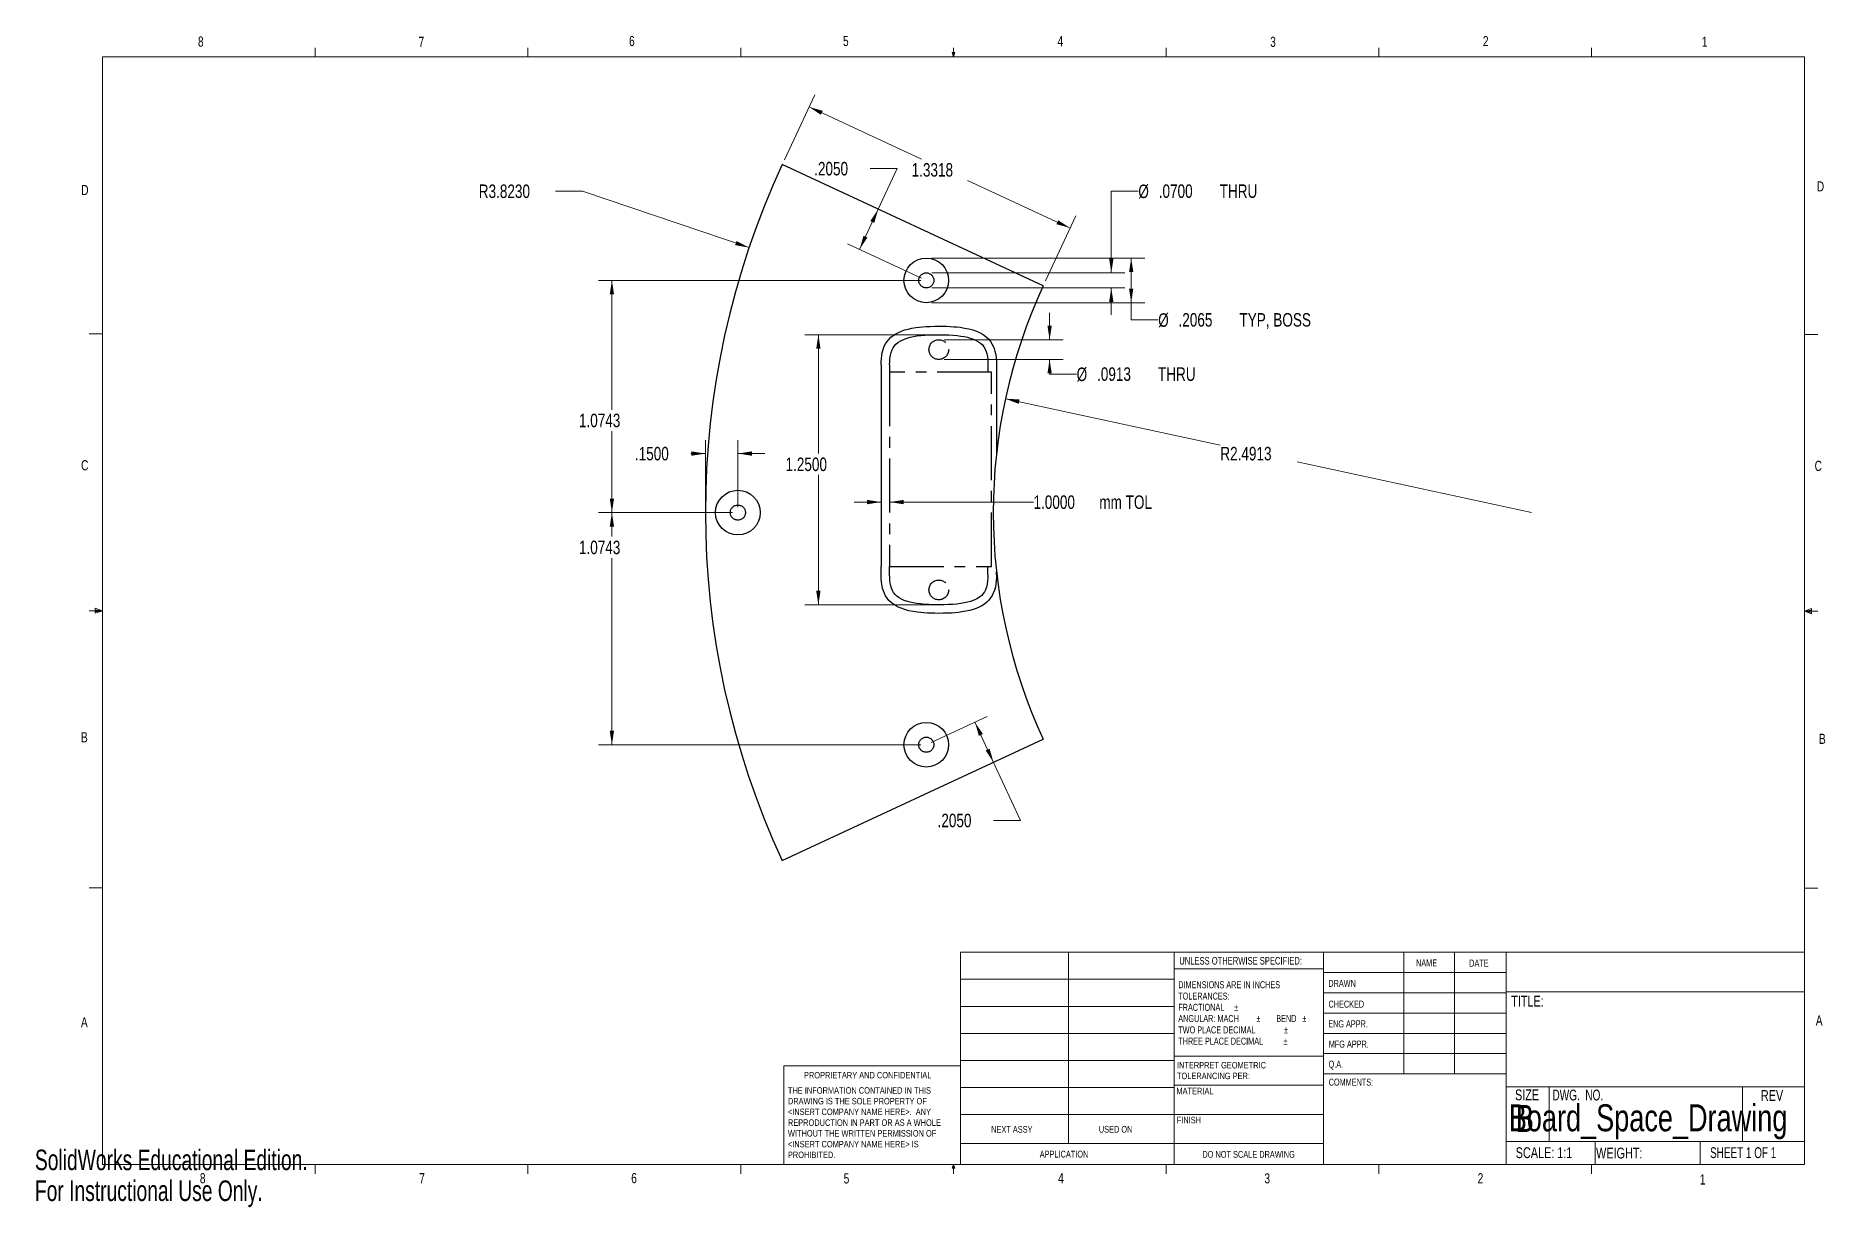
# Model space of a CAD drawing. Header units: inches. Extents: x 0 to 16.6, y 0 to 10.8.
import ezdxf

# ---------------------------------------------------------------- set-up
doc = ezdxf.new("R2010")
doc.units = ezdxf.units.IN
doc.header["$MEASUREMENT"] = 0
doc.linetypes.add('CENTERX2', pattern=[0.8, 0.5, -0.1, 0.1, -0.1])
doc.layers.add('FORMAT', color=7, linetype='Continuous')
doc.styles.add('SLDTEXTSTYLE0', font='TXT', dxfattribs={"width": 0.75})
doc.styles.add('SLDTEXTSTYLE1', font='TXT', dxfattribs={"width": 0.694444})
doc.styles.add('SLDTEXTSTYLE2', font='TXT', dxfattribs={"width": 0.6875})
doc.styles.add('SLDTEXTSTYLE3', font='TXT', dxfattribs={"width": 0.7})
doc.dimstyles.new('SLDDIMSTYLE0', dxfattribs={"dimtxt": 0.125, "dimasz": 0.13, "dimexe": 0, "dimexo": 0.0625, "dimgap": 0.03125, "dimtad": 0, "dimtih": 1, "dimtoh": 1, "dimdec": 4, "dimlfac": 0.5, "dimrnd": 1e-09, "dimzin": 12, "dimdsep": 46, "dimtxsty": 'SLDTEXTSTYLE0', "dimsah": 1, "dimcen": 0.09, "dimadec": 0, "dimazin": 3, "dimtfac": 1, "dimtdec": 4, "dimtofl": 0, "dimtmove": 0, "dimatfit": 3, "dimfxl": 0, "dimfrac": 2, "dimtolj": 1, "dimtzin": 12, "dimarcsym": 0})
doc.dimstyles.new('SLDDIMSTYLE1', dxfattribs={"dimtxt": 0.125, "dimasz": 0.13, "dimexe": 0, "dimexo": 0.0625, "dimgap": 0.03125, "dimtad": 0, "dimtih": 1, "dimtoh": 1, "dimdec": 4, "dimlfac": 0.5, "dimrnd": 1e-09, "dimzin": 4, "dimdsep": 46, "dimtxsty": 'SLDTEXTSTYLE0', "dimsah": 1, "dimcen": 0.09, "dimadec": 0, "dimazin": 1, "dimtfac": 1, "dimtdec": 4, "dimtmove": 0, "dimatfit": 0, "dimfxl": 0, "dimfrac": 2, "dimtolj": 1, "dimtzin": 12, "dimarcsym": 0})
doc.dimstyles.new('SLDDIMSTYLE2', dxfattribs={"dimtxt": 0.125, "dimasz": 0.13, "dimexe": 0, "dimexo": 0.0625, "dimgap": 0.03125, "dimtad": 0, "dimtih": 1, "dimtoh": 1, "dimdec": 4, "dimlfac": 0.5, "dimrnd": 1e-09, "dimzin": 12, "dimdsep": 46, "dimtxsty": 'SLDTEXTSTYLE0', "dimsah": 1, "dimcen": 0.09, "dimadec": 0, "dimazin": 3, "dimtfac": 1, "dimtdec": 4, "dimtmove": 0, "dimatfit": 0, "dimfxl": 0, "dimfrac": 2, "dimtolj": 1, "dimtzin": 12, "dimarcsym": 0})
doc.dimstyles.new('SLDDIMSTYLE3', dxfattribs={"dimtxt": 0.125, "dimasz": 0.13, "dimexe": 0, "dimexo": 0.0625, "dimgap": 0.03125, "dimtad": 0, "dimtih": 1, "dimtoh": 1, "dimdec": 4, "dimlfac": 0.5, "dimrnd": 1e-09, "dimzin": 4, "dimdsep": 46, "dimtxsty": 'SLDTEXTSTYLE0', "dimsah": 1, "dimcen": 0.09, "dimadec": 0, "dimazin": 1, "dimtfac": 1, "dimtdec": 4, "dimtofl": 0, "dimtmove": 0, "dimatfit": 3, "dimfxl": 0, "dimfrac": 2, "dimtolj": 1, "dimtzin": 12, "dimarcsym": 0})
doc.dimstyles.new('SLDDIMSTYLE4', dxfattribs={"dimtxt": 0.125, "dimasz": 0.13, "dimexe": 0, "dimexo": 0.0625, "dimgap": 0.03125, "dimtad": 0, "dimtih": 1, "dimtoh": 1, "dimdec": 4, "dimlfac": 0.5, "dimrnd": 1e-09, "dimzin": 4, "dimdsep": 46, "dimtxsty": 'SLDTEXTSTYLE0', "dimsah": 1, "dimcen": 0, "dimadec": 0, "dimazin": 1, "dimtfac": 1, "dimtdec": 4, "dimtofl": 0, "dimtmove": 0, "dimatfit": 3, "dimfxl": 0, "dimfrac": 2, "dimtolj": 1, "dimtzin": 12, "dimarcsym": 0})
doc.dimstyles.new('SLDDIMSTYLE5', dxfattribs={"dimtxt": 0.125, "dimasz": 0.13, "dimexe": 0, "dimexo": 0.0625, "dimgap": 0.03125, "dimtad": 0, "dimtih": 1, "dimtoh": 1, "dimdec": 4, "dimlfac": 0.5, "dimrnd": 1e-09, "dimzin": 12, "dimdsep": 46, "dimtxsty": 'SLDTEXTSTYLE0', "dimsah": 1, "dimcen": 0, "dimadec": 0, "dimazin": 3, "dimtfac": 1, "dimtdec": 4, "dimtofl": 0, "dimtmove": 0, "dimatfit": 3, "dimfxl": 0, "dimfrac": 2, "dimtolj": 1, "dimtzin": 12, "dimarcsym": 0})

# ---------------------------------------------------------------- blocks, each defined once
blk = doc.blocks.new('SW_NOTE_0')
at = {"color": 0, "linetype": 'Continuous', "lineweight": 0, "char_height": 0.06, "attachment_point": 1, "style": 'SLDTEXTSTYLE0'}
for s, insert in [('THE INFORMATION CONTAINED IN THIS', (0, 0.077)), ('<INSERT COMPANY NAME HERE>.  ANY', (0, -0.121)), ('DRAWING IS THE SOLE PROPERTY OF', (0, -0.022)), ('WITHOUT THE WRITTEN PERMISSION OF', (0, -0.32)), ('REPRODUCTION IN PART OR AS A WHOLE', (0, -0.221)), ('<INSERT COMPANY NAME HERE> IS', (0, -0.42)), ('PROHIBITED.', (0, -0.519))]:
    blk.add_mtext(s, dxfattribs=dict(at, insert=insert))
blk = doc.blocks.new('SW_NOTE_1')
at = {"color": 0, "linetype": 'Continuous', "lineweight": 0, "char_height": 0.065, "attachment_point": 1, "style": 'SLDTEXTSTYLE0'}
for s, insert in [('DIMENSIONS ARE IN INCHES', (0, 0.084)), ('TOLERANCES:', (0, -0.021)), ('FRACTIONAL', (0, -0.125)), ('%%p', (0.518, -0.125)), ('ANGULAR: MACH', (0, -0.229)), ('%%p', (0.723, -0.229)), ('BEND', (0.907, -0.229)), ('%%p', (1.148, -0.229)), ('TWO PLACE DECIMAL', (0, -0.334)), ('THREE PLACE DECIMAL', (0, -0.438)), ('%%p', (0.974, -0.438)), ('%%p', (0.979, -0.334))]:
    blk.add_mtext(s, dxfattribs=dict(at, insert=insert))
blk = doc.blocks.new('SW_NOTE_2')
at = {"color": 0, "linetype": 'Continuous', "lineweight": 0, "char_height": 0.06, "attachment_point": 1, "style": 'SLDTEXTSTYLE0'}
for s, insert in [('INTERPRET GEOMETRIC', (0, 0.077)), ('TOLERANCING PER:', (0, -0.022))]:
    blk.add_mtext(s, dxfattribs=dict(at, insert=insert))
blk = doc.blocks.new('_D')
at = {"color": 7, "linetype": 'Continuous', "lineweight": 0}
for p, q in [((8.3, 8.781), (10.271, 8.781)), ((10.146, 8.781), (10.146, 8.368)), ((8.3, 8.368), (10.271, 8.368)), ((10.146, 8.209), (10.146, 8.368)), ((10.396, 8.209), (10.146, 8.209))]:
    blk.add_line(p, q, dxfattribs=at)
for points in [[(10.146, 8.781), (10.126, 8.651), (10.166, 8.651)], [(10.146, 8.368), (10.166, 8.498), (10.126, 8.498)]]:
    blk.add_solid(points, dxfattribs=at)
at = {"color": 7, "linetype": 'Continuous', "lineweight": 0, "char_height": 0.125, "attachment_point": 1, "style": 'SLDTEXTSTYLE0'}
for s, insert in [('%%c', (10.396, 8.27, 0.008)), ('.2065', (10.584, 8.272, 0.008)), ('TYP, BOSS', (11.148, 8.272, 0.008))]:
    blk.add_mtext(s, dxfattribs=dict(at, insert=insert))
blk = doc.blocks.new('_D_1')
at = {"color": 7, "linetype": 'Continuous', "lineweight": 0}
for p, q in [((10.212, 9.4), (9.962, 9.4)), ((9.962, 9.4), (9.962, 8.645)), ((8.3, 8.645), (10.087, 8.645)), ((8.3, 8.505), (10.087, 8.505)), ((9.962, 8.505), (9.962, 8.255))]:
    blk.add_line(p, q, dxfattribs=at)
for points in [[(9.962, 8.645), (9.982, 8.775), (9.942, 8.775)], [(9.962, 8.505), (9.942, 8.375), (9.982, 8.375)]]:
    blk.add_solid(points, dxfattribs=at)
at = {"color": 7, "linetype": 'Continuous', "lineweight": 0, "char_height": 0.125, "attachment_point": 1, "style": 'SLDTEXTSTYLE0'}
for s, insert in [('%%c', (10.212, 9.461, 0.008)), ('.0700', (10.401, 9.463, 0.008)), ('THRU', (10.965, 9.463, 0.008))]:
    blk.add_mtext(s, dxfattribs=dict(at, insert=insert))
blk = doc.blocks.new('_D_2')
at = {"color": 7, "linetype": 'Continuous', "lineweight": 0}
for p, q in [((9.391, 8.025), (9.391, 8.275)), ((8.416, 8.025), (9.516, 8.025)), ((8.416, 7.843), (9.516, 7.843)), ((9.391, 7.707), (9.391, 7.843)), ((9.641, 7.707), (9.391, 7.707))]:
    blk.add_line(p, q, dxfattribs=at)
for points in [[(9.391, 8.025), (9.411, 8.155), (9.371, 8.155)], [(9.391, 7.843), (9.371, 7.713), (9.411, 7.713)]]:
    blk.add_solid(points, dxfattribs=at)
at = {"color": 7, "linetype": 'Continuous', "lineweight": 0, "char_height": 0.125, "attachment_point": 1, "style": 'SLDTEXTSTYLE0'}
for s, insert in [('%%c', (9.641, 7.768, 0.008)), ('.0913', (9.83, 7.77, 0.008)), ('THRU', (10.394, 7.77, 0.008))]:
    blk.add_mtext(s, dxfattribs=dict(at, insert=insert))
blk = doc.blocks.new('_D_3')
at = {"color": 7, "linetype": 'Continuous', "lineweight": 0}
for p, q in [((8.316, 8.072), (7.126, 8.072)), ((7.251, 8.072), (7.251, 6.973)), ((7.251, 5.572), (7.251, 6.774)), ((8.316, 5.572), (7.126, 5.572))]:
    blk.add_line(p, q, dxfattribs=at)
for points in [[(7.251, 8.072), (7.231, 7.942), (7.271, 7.942)], [(7.251, 5.572), (7.271, 5.702), (7.231, 5.702)]]:
    blk.add_solid(points, dxfattribs=at)
at = {"color": 7, "linetype": 'Continuous', "lineweight": 0, "insert": (6.947, 6.935, 0.008), "char_height": 0.125, "attachment_point": 1, "style": 'SLDTEXTSTYLE0'}
blk.add_mtext('1.2500', dxfattribs=at)
blk = doc.blocks.new('_D_4')
at = {"color": 7, "linetype": 'Continuous', "lineweight": 0}
for p, q in [((7.832, 6.523), (7.582, 6.523)), ((7.911, 6.523), (9.242, 6.523))]:
    blk.add_line(p, q, dxfattribs=at)
for points in [[(7.832, 6.523), (7.702, 6.543), (7.702, 6.503)], [(7.911, 6.523), (8.041, 6.503), (8.041, 6.543)]]:
    blk.add_solid(points, dxfattribs=at)
at = {"color": 7, "linetype": 'Continuous', "lineweight": 0, "char_height": 0.125, "attachment_point": 1, "style": 'SLDTEXTSTYLE0'}
for s, insert in [('1.0000', (9.242, 6.585, 0.008)), ('mm TOL', (9.851, 6.585, 0.008))]:
    blk.add_mtext(s, dxfattribs=dict(at, insert=insert))
blk = doc.blocks.new('_D_5')
at = {"color": 7, "linetype": 'Continuous', "lineweight": 0}
for p, q in [((6.938, 9.691), (7.217, 10.293)), ((7.165, 10.18), (8.205, 9.697)), ((9.581, 9.059), (8.632, 9.499)), ((9.354, 8.569), (9.633, 9.172))]:
    blk.add_line(p, q, dxfattribs=at)
for points in [[(7.165, 10.18), (7.274, 10.107), (7.291, 10.144)], [(9.581, 9.059), (9.471, 9.131), (9.454, 9.095)]]:
    blk.add_solid(points, dxfattribs=at)
at = {"color": 7, "linetype": 'Continuous', "lineweight": 0, "insert": (8.114, 9.66, 0.008), "char_height": 0.125, "attachment_point": 1, "style": 'SLDTEXTSTYLE0'}
blk.add_mtext('1.3318', dxfattribs=at)
blk = doc.blocks.new('_D_6')
at = {"color": 7, "linetype": 'Continuous', "lineweight": 0}
for p, q in [((5.069, 9.4), (4.819, 9.4)), ((6.61, 8.878), (5.069, 9.4))]:
    blk.add_line(p, q, dxfattribs=at)
blk.add_solid([(6.61, 8.878), (6.493, 8.939), (6.48, 8.901)], dxfattribs=at)
at = {"color": 7, "linetype": 'Continuous', "lineweight": 0, "insert": (4.108, 9.462, 0.008), "char_height": 0.125, "attachment_point": 1, "style": 'SLDTEXTSTYLE0'}
blk.add_mtext('R3.8230', dxfattribs=at)
blk = doc.blocks.new('_D_7')
at = {"color": 7, "linetype": 'Continuous', "lineweight": 0}
for p, q in [((8.982, 7.48), (10.971, 7.049)), ((13.852, 6.426), (11.682, 6.895))]:
    blk.add_line(p, q, dxfattribs=at)
blk.add_solid([(8.982, 7.48), (9.105, 7.432), (9.113, 7.472)], dxfattribs=at)
at = {"color": 7, "linetype": 'Continuous', "lineweight": 0, "insert": (10.971, 7.034, 0.008), "char_height": 0.125, "attachment_point": 1, "style": 'SLDTEXTSTYLE0'}
blk.add_mtext('R2.4913', dxfattribs=at)
blk = doc.blocks.new('_D_8')
at = {"color": 7, "linetype": 'Continuous', "lineweight": 0}
for p, q in [((6.456, 6.426), (5.215, 6.426)), ((5.34, 6.426), (5.34, 6.204)), ((5.34, 4.277), (5.34, 6.005)), ((8.2, 4.277), (5.215, 4.277))]:
    blk.add_line(p, q, dxfattribs=at)
for points in [[(5.34, 6.426), (5.32, 6.296), (5.36, 6.296)], [(5.34, 4.277), (5.36, 4.407), (5.32, 4.407)]]:
    blk.add_solid(points, dxfattribs=at)
at = {"color": 7, "linetype": 'Continuous', "lineweight": 0, "insert": (5.035, 6.166, 0.008), "char_height": 0.125, "attachment_point": 1, "style": 'SLDTEXTSTYLE0'}
blk.add_mtext('1.0743', dxfattribs=at)
blk = doc.blocks.new('_D_9')
at = {"color": 7, "linetype": 'Continuous', "lineweight": 0}
for p, q in [((6.206, 6.972), (6.071, 6.972)), ((6.206, 6.476), (6.206, 7.097)), ((6.506, 6.476), (6.506, 7.097)), ((6.506, 6.972), (6.756, 6.972))]:
    blk.add_line(p, q, dxfattribs=at)
for points in [[(6.206, 6.972), (6.076, 6.992), (6.076, 6.952)], [(6.506, 6.972), (6.636, 6.952), (6.636, 6.992)]]:
    blk.add_solid(points, dxfattribs=at)
at = {"color": 7, "linetype": 'Continuous', "lineweight": 0, "insert": (5.553, 7.034, 0.008), "char_height": 0.125, "attachment_point": 1, "style": 'SLDTEXTSTYLE0'}
blk.add_mtext('.1500', dxfattribs=at)
blk = doc.blocks.new('_D_10')
at = {"color": 7, "linetype": 'Continuous', "lineweight": 0}
for p, q in [((8.295, 4.298), (8.813, 4.539)), ((8.7, 4.486), (8.872, 4.114)), ((8.872, 4.114), (9.122, 3.577)), ((9.122, 3.577), (8.872, 3.577))]:
    blk.add_line(p, q, dxfattribs=at)
for points in [[(8.7, 4.486), (8.736, 4.36), (8.773, 4.377)], [(8.872, 4.114), (8.836, 4.241), (8.799, 4.224)]]:
    blk.add_solid(points, dxfattribs=at)
at = {"color": 7, "linetype": 'Continuous', "lineweight": 0, "insert": (8.354, 3.639, 0.008), "char_height": 0.125, "attachment_point": 1, "style": 'SLDTEXTSTYLE0'}
blk.add_mtext('.2050', dxfattribs=at)
blk = doc.blocks.new('_D_11')
at = {"color": 7, "linetype": 'Continuous', "lineweight": 0}
for p, q in [((7.979, 9.609), (7.729, 9.609)), ((7.805, 9.233), (7.979, 9.609)), ((7.632, 8.861), (7.805, 9.233)), ((8.204, 8.596), (7.519, 8.914))]:
    blk.add_line(p, q, dxfattribs=at)
for points in [[(7.805, 9.233), (7.732, 9.124), (7.768, 9.107)], [(7.632, 8.861), (7.705, 8.971), (7.669, 8.988)]]:
    blk.add_solid(points, dxfattribs=at)
at = {"color": 7, "linetype": 'Continuous', "lineweight": 0, "insert": (7.212, 9.671, 0.008), "char_height": 0.125, "attachment_point": 1, "style": 'SLDTEXTSTYLE0'}
blk.add_mtext('.2050', dxfattribs=at)
blk = doc.blocks.new('_D_12')
at = {"color": 7, "linetype": 'Continuous', "lineweight": 0}
for p, q in [((8.2, 8.575), (5.215, 8.575)), ((5.34, 8.575), (5.34, 7.378)), ((5.34, 6.426), (5.34, 7.18)), ((6.456, 6.426), (5.215, 6.426))]:
    blk.add_line(p, q, dxfattribs=at)
for points in [[(5.34, 8.575), (5.32, 8.445), (5.36, 8.445)], [(5.34, 6.426), (5.36, 6.556), (5.32, 6.556)]]:
    blk.add_solid(points, dxfattribs=at)
at = {"color": 7, "linetype": 'Continuous', "lineweight": 0, "insert": (5.035, 7.341, 0.008), "char_height": 0.125, "attachment_point": 1, "style": 'SLDTEXTSTYLE0'}
blk.add_mtext('1.0743', dxfattribs=at)

msp = doc.modelspace()

# ---------------------------------------------------------------- linework, layer by layer
at = {"color": 7, "linetype": 'Continuous', "lineweight": 0}
for p, q in [((0.62625, 10.64207), (16.37625, 10.64207)), ((0.62625, 10.64207), (0.62625, 0.39207)), ((2.59475, 10.64207), (2.59475, 10.72687)), ((4.5635, 10.64207), (4.5635, 10.72687)), ((6.53225, 10.64207), (6.53225, 10.72687)), ((8.501, 10.64207), (8.48775, 10.68401)), ((8.51356, 10.68401), (8.48775, 10.68401)), ((8.49396, 10.68401), (8.501, 10.64207)), ((8.501, 10.64207), (8.501, 10.72687)), ((8.501, 10.64207), (8.51356, 10.68401)), ((8.50591, 10.68401), (8.501, 10.64207)), ((10.46975, 10.64207), (10.46975, 10.72687)), ((12.4385, 10.64207), (12.4385, 10.72687)), ((14.40725, 10.64207), (14.40725, 10.72687)), ((16.37625, 0.39207), (16.37625, 10.64207)), ((0.62625, 8.07957), (0.50125, 8.07957)), ((16.37625, 8.07529), (16.50125, 8.07529)), ((0.62625, 5.51707), (0.50125, 5.51707)), ((0.55907, 5.54108), (0.55907, 5.49449)), ((0.62625, 5.51707), (0.55907, 5.54108)), ((0.62625, 5.51707), (0.55907, 5.52611)), ((0.62625, 5.51707), (0.55907, 5.50677)), ((0.62625, 5.51707), (0.55907, 5.49449)), ((16.37625, 5.51279), (16.44343, 5.5368)), ((16.37625, 5.51279), (16.44343, 5.52183)), ((16.37625, 5.51279), (16.50125, 5.51279)), ((16.37625, 5.51279), (16.44343, 5.49021)), ((16.37625, 5.51279), (16.44343, 5.50248)), ((16.44343, 5.5368), (16.44343, 5.49021)), ((0.62625, 2.95457), (0.50125, 2.95457)), ((16.37625, 2.95029), (16.50125, 2.95029)), ((8.56736, 2.35642), (16.37625, 2.35642)), ((8.56736, 0.39207), (8.56736, 2.35642)), ((9.56534, 2.35642), (9.56534, 0.58835)), ((10.54451, 0.39207), (10.54451, 2.35642)), ((11.92596, 2.35642), (11.92596, 0.39207)), ((12.66996, 2.35642), (12.66996, 1.23142)), ((13.13848, 2.35642), (13.13848, 1.23142)), ((13.61753, 2.35642), (13.61753, 0.39207)), ((11.92596, 2.20208), (10.54451, 2.20208)), ((11.92596, 2.16892), (13.61753, 2.16892)), ((8.56736, 2.10642), (10.54451, 2.10642)), ((13.61753, 1.98927), (16.37625, 1.98927)), ((8.56736, 1.85642), (10.54451, 1.85642)), ((11.92596, 1.98142), (13.61753, 1.98142)), ((11.92596, 1.79392), (13.61753, 1.79392)), ((8.56736, 1.60642), (10.54451, 1.60642)), ((13.61753, 1.60642), (11.92596, 1.60642)), ((8.56736, 1.35642), (10.54451, 1.35642)), ((10.54451, 1.3958), (11.92596, 1.3958)), ((13.61753, 1.41892), (11.92596, 1.41892)), ((6.93015, 0.39207), (6.93015, 1.30642)), ((8.56736, 1.30642), (6.93015, 1.30642)), ((13.61753, 1.23142), (11.92596, 1.23142)), ((8.56736, 1.10642), (10.54451, 1.10642)), ((10.54451, 1.1258), (11.92596, 1.1258)), ((13.61753, 1.11194), (16.37625, 1.11194)), ((14.01308, 1.11194), (14.01308, 0.60496)), ((15.80432, 1.11194), (15.80432, 0.60496)), ((8.56736, 0.85642), (10.54451, 0.85642)), ((10.54451, 0.8558), (11.92596, 0.8558)), ((8.56736, 0.58835), (11.92596, 0.58835)), ((13.61753, 0.60496), (16.37625, 0.60496)), ((14.44067, 0.60496), (14.44067, 0.39207)), ((15.41258, 0.60496), (15.41258, 0.39207)), ((16.37625, 0.39207), (0.62625, 0.39207)), ((2.59475, 0.39207), (2.59475, 0.30727)), ((4.5635, 0.39207), (4.5635, 0.30727)), ((6.53225, 0.39207), (6.53225, 0.30727)), ((8.48775, 0.3575), (8.501, 0.39207)), ((8.51356, 0.3575), (8.48775, 0.3575)), ((8.501, 0.39207), (8.501, 0.30727)), ((8.501, 0.39207), (8.51356, 0.3575)), ((10.46975, 0.39207), (10.46975, 0.30727)), ((12.4385, 0.39207), (12.4385, 0.30727)), ((14.40725, 0.39207), (14.40725, 0.30727))]:
    msp.add_line(p, q, dxfattribs=at)
at = {"color": 7, "linetype": 'Continuous'}
for p, q in [((9.33252, 8.52405), (6.91665, 9.64558)), ((7.83191, 7.79269), (7.8319, 7.72604)), ((8.89938, 7.79269), (8.89938, 7.72604)), ((7.8319, 7.72604), (7.8319, 5.92604)), ((8.89938, 7.72604), (8.89938, 6.97297)), ((7.83191, 5.85138), (7.8319, 5.92603)), ((8.89938, 5.85138), (8.89938, 5.8791)), ((6.91665, 3.20649), (9.33252, 4.32802))]:
    msp.add_line(p, q, dxfattribs=at)
at = {"color": 7, "linetype": 'CENTERX2'}
for p, q in [((7.91065, 7.79217), (7.91065, 7.72604)), ((8.82064, 7.79217), (8.82064, 7.72604)), ((8.85181, 7.72604), (7.91065, 7.72604)), ((7.91065, 7.72604), (7.91065, 5.92604)), ((8.85181, 5.92604), (8.85181, 7.72604)), ((7.91065, 5.92604), (8.85181, 5.92604)), ((7.91065, 5.8519), (7.91065, 5.92604)), ((8.82064, 5.8519), (8.82064, 5.92604))]:
    msp.add_line(p, q, dxfattribs=at)
at = {"color": 7, "linetype": 'Continuous', "flags": 128}
for points in [[(7.83191, 7.79269), (7.83256, 7.82137), (7.83416, 7.84988), (7.83726, 7.87837), (7.84243, 7.90695), (7.85023, 7.93576), (7.86123, 7.96466), (7.87248, 7.98694), (7.88632, 8.00845), (7.90281, 8.02881), (7.92177, 8.04774), (7.94305, 8.06491), (7.96652, 8.08021), (7.99208, 8.09372), (8.01964, 8.10552), (8.04924, 8.11573), (8.08107, 8.12446), (8.11532, 8.13184), (8.15216, 8.13795), (8.18296, 8.14189), (8.21544, 8.1451), (8.24972, 8.14758), (8.28634, 8.14936), (8.32557, 8.15042), (8.36565, 8.15078)], [(8.36565, 8.15078), (8.402, 8.15048), (8.43784, 8.14961), (8.47163, 8.14815), (8.50334, 8.1461), (8.53345, 8.14347), (8.56217, 8.14024), (8.60454, 8.13392), (8.64364, 8.12603), (8.67965, 8.11646), (8.71512, 8.10417), (8.74767, 8.08955), (8.77729, 8.07245), (8.80383, 8.0527), (8.82709, 8.03034), (8.84378, 8.01008), (8.85783, 7.98865), (8.86927, 7.96641), (8.87837, 7.94374), (8.8854, 7.92103), (8.89064, 7.89848), (8.8959, 7.86325), (8.89846, 7.82807), (8.89938, 7.79269)], [(7.91065, 7.79217), (7.91154, 7.82342), (7.91373, 7.85318), (7.91771, 7.88138), (7.92403, 7.90794), (7.93318, 7.93279), (7.94271, 7.95107), (7.95456, 7.96821), (7.969, 7.98417), (7.98627, 7.99893), (8.00662, 8.01244), (8.02611, 8.02271), (8.04807, 8.03208), (8.07263, 8.04052), (8.09995, 8.04801), (8.13017, 8.05452), (8.16343, 8.06004), (8.19771, 8.06431), (8.23495, 8.06766), (8.27527, 8.07008), (8.3188, 8.07154), (8.36565, 8.07204)], [(8.36565, 8.07204), (8.41305, 8.07153), (8.45705, 8.07003), (8.49778, 8.06756), (8.53534, 8.06412), (8.56989, 8.05974), (8.60153, 8.05444), (8.6304, 8.04823), (8.65663, 8.04114), (8.68604, 8.03099), (8.71172, 8.0195), (8.73392, 8.00671), (8.7529, 7.99266), (8.7689, 7.97737), (8.78356, 7.95891), (8.79518, 7.939), (8.80411, 7.91771), (8.8107, 7.89508), (8.81529, 7.87116), (8.81825, 7.846), (8.81992, 7.81965), (8.82064, 7.79217)], [(8.36565, 5.4933), (8.32929, 5.49359), (8.29345, 5.49446), (8.25966, 5.49592), (8.22795, 5.49797), (8.19784, 5.5006), (8.16912, 5.50383), (8.12675, 5.51016), (8.08765, 5.51805), (8.05164, 5.52761), (8.01617, 5.5399), (7.98362, 5.55452), (7.954, 5.57162), (7.92746, 5.59138), (7.9042, 5.61373), (7.88752, 5.63399), (7.87346, 5.65542), (7.86202, 5.67766), (7.85292, 5.70033), (7.84589, 5.72304), (7.84065, 5.74559), (7.83539, 5.78082), (7.83283, 5.816), (7.83191, 5.85138)], [(8.36565, 5.57204), (8.31824, 5.57254), (8.27424, 5.57404), (8.23351, 5.57652), (8.19595, 5.57995), (8.1614, 5.58433), (8.12976, 5.58963), (8.10089, 5.59584), (8.07466, 5.60293), (8.04525, 5.61308), (8.01957, 5.62457), (7.99737, 5.63736), (7.97839, 5.65141), (7.96239, 5.6667), (7.94773, 5.68517), (7.93611, 5.70507), (7.92718, 5.72637), (7.92059, 5.749), (7.916, 5.77292), (7.91304, 5.79807), (7.91137, 5.82442), (7.91065, 5.8519)], [(8.82065, 5.8519), (8.81975, 5.82065), (8.81756, 5.79089), (8.81358, 5.76269), (8.80726, 5.73613), (8.79811, 5.71128), (8.78858, 5.693), (8.77673, 5.67586), (8.76229, 5.6599), (8.74502, 5.64515), (8.72467, 5.63164), (8.70518, 5.62136), (8.68322, 5.61199), (8.65866, 5.60355), (8.63134, 5.59607), (8.60112, 5.58955), (8.56786, 5.58404), (8.53358, 5.57976), (8.49634, 5.57641), (8.45602, 5.57399), (8.41249, 5.57253), (8.36565, 5.57204)], [(8.89939, 5.85138), (8.89873, 5.82271), (8.89713, 5.79419), (8.89403, 5.7657), (8.88886, 5.73712), (8.88106, 5.70831), (8.87006, 5.67942), (8.85881, 5.65713), (8.84497, 5.63563), (8.82848, 5.61526), (8.80952, 5.59634), (8.78824, 5.57916), (8.76477, 5.56386), (8.73921, 5.55036), (8.71165, 5.53855), (8.68205, 5.52834), (8.65022, 5.51961), (8.61597, 5.51223), (8.57913, 5.50612), (8.54833, 5.50218), (8.51585, 5.49898), (8.48157, 5.49649), (8.44495, 5.49472), (8.40572, 5.49365), (8.36565, 5.4933)]]:
    msp.add_lwpolyline(points, dxfattribs=at)
at = {"color": 7, "linetype": 'Continuous'}
for centre in [(8.24973, 8.57469), (6.50577, 6.42604), (8.24973, 4.27738)]:
    msp.add_circle(centre, 0.20651, dxfattribs=at)
at = {"color": 7, "linetype": 'CENTERX2'}
for centre, radius in [((8.24973, 8.57469), 0.07), ((8.36565, 7.93404), 0.09127), ((6.50577, 6.42604), 0.07), ((8.36565, 5.71004), 0.09127), ((8.24973, 4.27738), 0.07)]:
    msp.add_circle(centre, radius, dxfattribs=at)
at = {"color": 7, "linetype": 'Continuous'}
for radius in [7.64605, 4.98254]:
    msp.add_arc((13.85181, 6.42604), radius, 155.097634, 204.902366, dxfattribs=at)

# ---------------------------------------------------------------- block references
at = {"color": 7, "linetype": 'Continuous', "lineweight": 0}
for name, p in [('SW_NOTE_1', (10.58166, 2.00492)), ('SW_NOTE_2', (10.56952, 1.26465)), ('SW_NOTE_0', (6.96895, 1.03135))]:
    msp.add_blockref(name, p, dxfattribs=at)

# ---------------------------------------------------------------- texts
for s, insert, char_height, attachment_point, style in [('8', (1.50909, 10.8315), 0.09375, 1, 'SLDTEXTSTYLE0'), ('7', (3.55099, 10.82866), 0.09375, 1, 'SLDTEXTSTYLE0'), ('6', (5.49869, 10.83675), 0.09375, 1, 'SLDTEXTSTYLE0'), ('5', (7.47869, 10.83729), 0.09375, 1, 'SLDTEXTSTYLE0'), ('4', (9.4643, 10.83566), 0.09375, 1, 'SLDTEXTSTYLE0'), ('3', (11.43273, 10.82952), 0.09375, 1, 'SLDTEXTSTYLE0'), ('2', (13.40099, 10.8362), 0.09375, 1, 'SLDTEXTSTYLE0'), ('1', (15.4274, 10.83007), 0.09375, 1, 'SLDTEXTSTYLE0'), ('D', (0.42861, 9.45755), 0.09375, 1, 'SLDTEXTSTYLE0'), ('D', (16.49132, 9.491), 0.09375, 1, 'SLDTEXTSTYLE0'), ('C', (0.42731, 6.91034), 0.09375, 1, 'SLDTEXTSTYLE0'), ('C', (16.47118, 6.90508), 0.09375, 1, 'SLDTEXTSTYLE0'), ('B', (0.4264, 4.39325), 0.09375, 1, 'SLDTEXTSTYLE0'), ('B', (16.51148, 4.37909), 0.09375, 1, 'SLDTEXTSTYLE0'), ('UNLESS OTHERWISE SPECIFIED:', (10.59113, 2.3133), 0.07, 1, 'SLDTEXTSTYLE0'), ('NAME', (12.7827, 2.29062), 0.065, 1, 'SLDTEXTSTYLE0'), ('DATE', (13.27448, 2.28888), 0.065, 1, 'SLDTEXTSTYLE0'), ('DRAWN', (11.9706, 2.10163), 0.065, 1, 'SLDTEXTSTYLE0'), ('CHECKED', (11.97273, 1.90927), 0.065, 1, 'SLDTEXTSTYLE0'), ('TITLE:', (13.6634, 1.95479), 0.1, 1, 'SLDTEXTSTYLE0'), ('A', (0.42601, 1.75585), 0.09375, 1, 'SLDTEXTSTYLE0'), ('ENG APPR.', (11.96984, 1.72675), 0.065, 1, 'SLDTEXTSTYLE0'), ('A', (16.48208, 1.77263), 0.09375, 1, 'SLDTEXTSTYLE0'), ('MFG APPR.', (11.97479, 1.53953), 0.065, 1, 'SLDTEXTSTYLE0'), ('Q.A.', (11.97317, 1.35361), 0.065, 1, 'SLDTEXTSTYLE0'), ('PROPRIETARY AND CONFIDENTIAL', (7.11757, 1.24967), 0.06, 1, 'SLDTEXTSTYLE0'), ('COMMENTS:', (11.97404, 1.18769), 0.065, 1, 'SLDTEXTSTYLE0'), ('MATERIAL', (10.56445, 1.10282), 0.06, 1, 'SLDTEXTSTYLE0'), ('SIZE', (13.69828, 1.08727), 0.1, 1, 'SLDTEXTSTYLE0'), ('DWG.  NO.', (14.04478, 1.08587), 0.1, 1, 'SLDTEXTSTYLE1'), ('REV', (15.97408, 1.08197), 0.1, 1, 'SLDTEXTSTYLE0'), ('FINISH', (10.56718, 0.83452), 0.06, 1, 'SLDTEXTSTYLE0'), ('B', (13.70617, 0.94421), 0.25, 1, 'SLDTEXTSTYLE0'), ('NEXT ASSY', (8.85033, 0.74921), 0.0625, 1, 'SLDTEXTSTYLE0'), ('USED ON', (9.84689, 0.75025), 0.0625, 1, 'SLDTEXTSTYLE0'), ('APPLICATION', (9.29946, 0.52001), 0.0625, 1, 'SLDTEXTSTYLE0'), ('DO NOT SCALE DRAWING', (11.2327, 0.51785), 0.0625, 2, 'SLDTEXTSTYLE0'), ('SCALE: 1:1', (13.70494, 0.5521), 0.1, 1, 'SLDTEXTSTYLE0'), ('WEIGHT:', (14.44869, 0.54868), 0.1, 1, 'SLDTEXTSTYLE0'), ('SHEET 1 OF 1', (15.50345, 0.55242), 0.1, 1, 'SLDTEXTSTYLE2'), ('8', (1.52677, 0.31296), 0.09375, 1, 'SLDTEXTSTYLE0'), ('7', (3.55743, 0.31326), 0.09375, 1, 'SLDTEXTSTYLE0'), ('6', (5.51883, 0.31366), 0.09375, 1, 'SLDTEXTSTYLE0'), ('5', (7.48512, 0.31059), 0.09375, 1, 'SLDTEXTSTYLE0'), ('4', (9.47012, 0.31372), 0.09375, 1, 'SLDTEXTSTYLE0'), ('3', (11.37877, 0.31162), 0.09375, 1, 'SLDTEXTSTYLE0'), ('2', (13.3523, 0.31244), 0.09375, 1, 'SLDTEXTSTYLE0'), ('1', (15.40832, 0.30137), 0.09375, 1, 'SLDTEXTSTYLE0')]:
    msp.add_mtext(s, dxfattribs=dict(at, insert=insert, char_height=char_height, attachment_point=attachment_point, style=style))
at = {"color": 7, "linetype": 'Continuous', "char_height": 0.1903, "attachment_point": 1, "style": 'SLDTEXTSTYLE3'}
for s, insert in [('SolidWorks Educational Edition.', (0, 0.53076)), ('For Instructional Use Only.', (0, 0.24531))]:
    msp.add_mtext(s, dxfattribs=dict(at, insert=insert))
at = {"layer": 'FORMAT', "color": 7, "insert": (14.92986, 0.95006), "char_height": 0.25, "attachment_point": 2, "style": 'SLDTEXTSTYLE0'}
msp.add_mtext('Board_Space_Drawing', dxfattribs=at)

# ---------------------------------------------------------------- dimensions: what is measured, and where the dimension line sits
at = {"color": 7, "linetype": 'Continuous', "lineweight": 0}
for base, p1, p2, angle, dimstyle, picture, middle in [((7.1648, 10.18012), (9.33252, 8.52405), (6.91665, 9.64558), 335.097634, 'SLDDIMSTYLE0', '_D_5', (8.41849, 9.59811)), ((7.8046, 9.23336), (8.24973, 8.57469), (6.91665, 9.64558), 65.097634, 'SLDDIMSTYLE3', '_D_11', (7.97903, 9.60909)), ((5.33962, 6.42604), (8.24973, 8.57469), (6.50577, 6.42604), 90, 'SLDDIMSTYLE0', '_D_12', (5.33962, 7.27901)), ((7.2513, 5.57204), (8.36565, 8.07204), (8.36565, 5.57204), 90, 'SLDDIMSTYLE3', '_D_3', (7.2513, 6.87342)), ((5.33962, 6.42604), (8.24973, 4.27738), (6.50577, 6.42604), 90, 'SLDDIMSTYLE0', '_D_8', (5.33962, 6.10436)), ((8.69972, 4.48628), (9.33252, 4.32802), (8.24973, 4.27738), 294.902366, 'SLDDIMSTYLE3', '_D_10', (9.12164, 3.57743))]:
    dim = msp.add_linear_dim(base=base, p1=p1, p2=p2, angle=angle, dimstyle=dimstyle, dxfattribs=at)
    dim.commit()
    dim.dimension.update_dxf_attribs({"geometry": picture, "text_midpoint": middle, "dimtype": 160})
for mpoint, dimstyle, picture, middle in [((6.60975, 8.87848), 'SLDDIMSTYLE4', '_D_6', (4.46331, 9.40035)), ((8.98192, 7.47952), 'SLDDIMSTYLE5', '_D_7', (11.32661, 6.9723))]:
    dim = msp.add_radius_dim(center=(13.85181, 6.42604), mpoint=mpoint, dimstyle=dimstyle, dxfattribs=at)
    dim.commit()
    dim.dimension.update_dxf_attribs({"geometry": picture, "text_midpoint": middle, "dimtype": 164})
for base, p1, p2, text, dimstyle, picture, middle in [((9.96244, 8.50469), (8.24973, 8.64469), (8.24973, 8.50469), '%%c<> THRU', 'SLDDIMSTYLE1', '_D_1', (9.96244, 9.40035)), ((10.14551, 8.36818), (8.24973, 8.7812), (8.24973, 8.36818), '%%c<> TYP, BOSS', 'SLDDIMSTYLE0', '_D', (10.14551, 8.20921)), ((9.39113, 7.84277), (8.36565, 8.02531), (8.36565, 7.84277), '%%c<> THRU', 'SLDDIMSTYLE2', '_D_2', (9.39113, 7.70749))]:
    dim = msp.add_linear_dim(base=base, p1=p1, p2=p2, angle=90, text=text, dimstyle=dimstyle, dxfattribs=at)
    dim.commit()
    dim.dimension.update_dxf_attribs({"geometry": picture, "text_midpoint": middle, "dimtype": 160})
dim = msp.add_linear_dim(base=(6.20577, 6.9723), p1=(6.50577, 6.42604), p2=(6.20577, 6.42604), dimstyle='SLDDIMSTYLE1', dxfattribs=at)
dim.commit()
dim.dimension.update_dxf_attribs({"geometry": '_D_9', "text_midpoint": (5.81207, 6.9723), "dimtype": 160})
dim = msp.add_linear_dim(base=(7.8319, 6.52276), p1=(7.91065, 5.92604), p2=(7.8319, 5.92604), text='<>mm TOL', dimstyle='SLDDIMSTYLE1', dxfattribs=at)
dim.commit()
dim.dimension.update_dxf_attribs({"geometry": '_D_4', "text_midpoint": (9.87239, 6.52276), "dimtype": 160})

doc.saveas('drawing.dxf')
